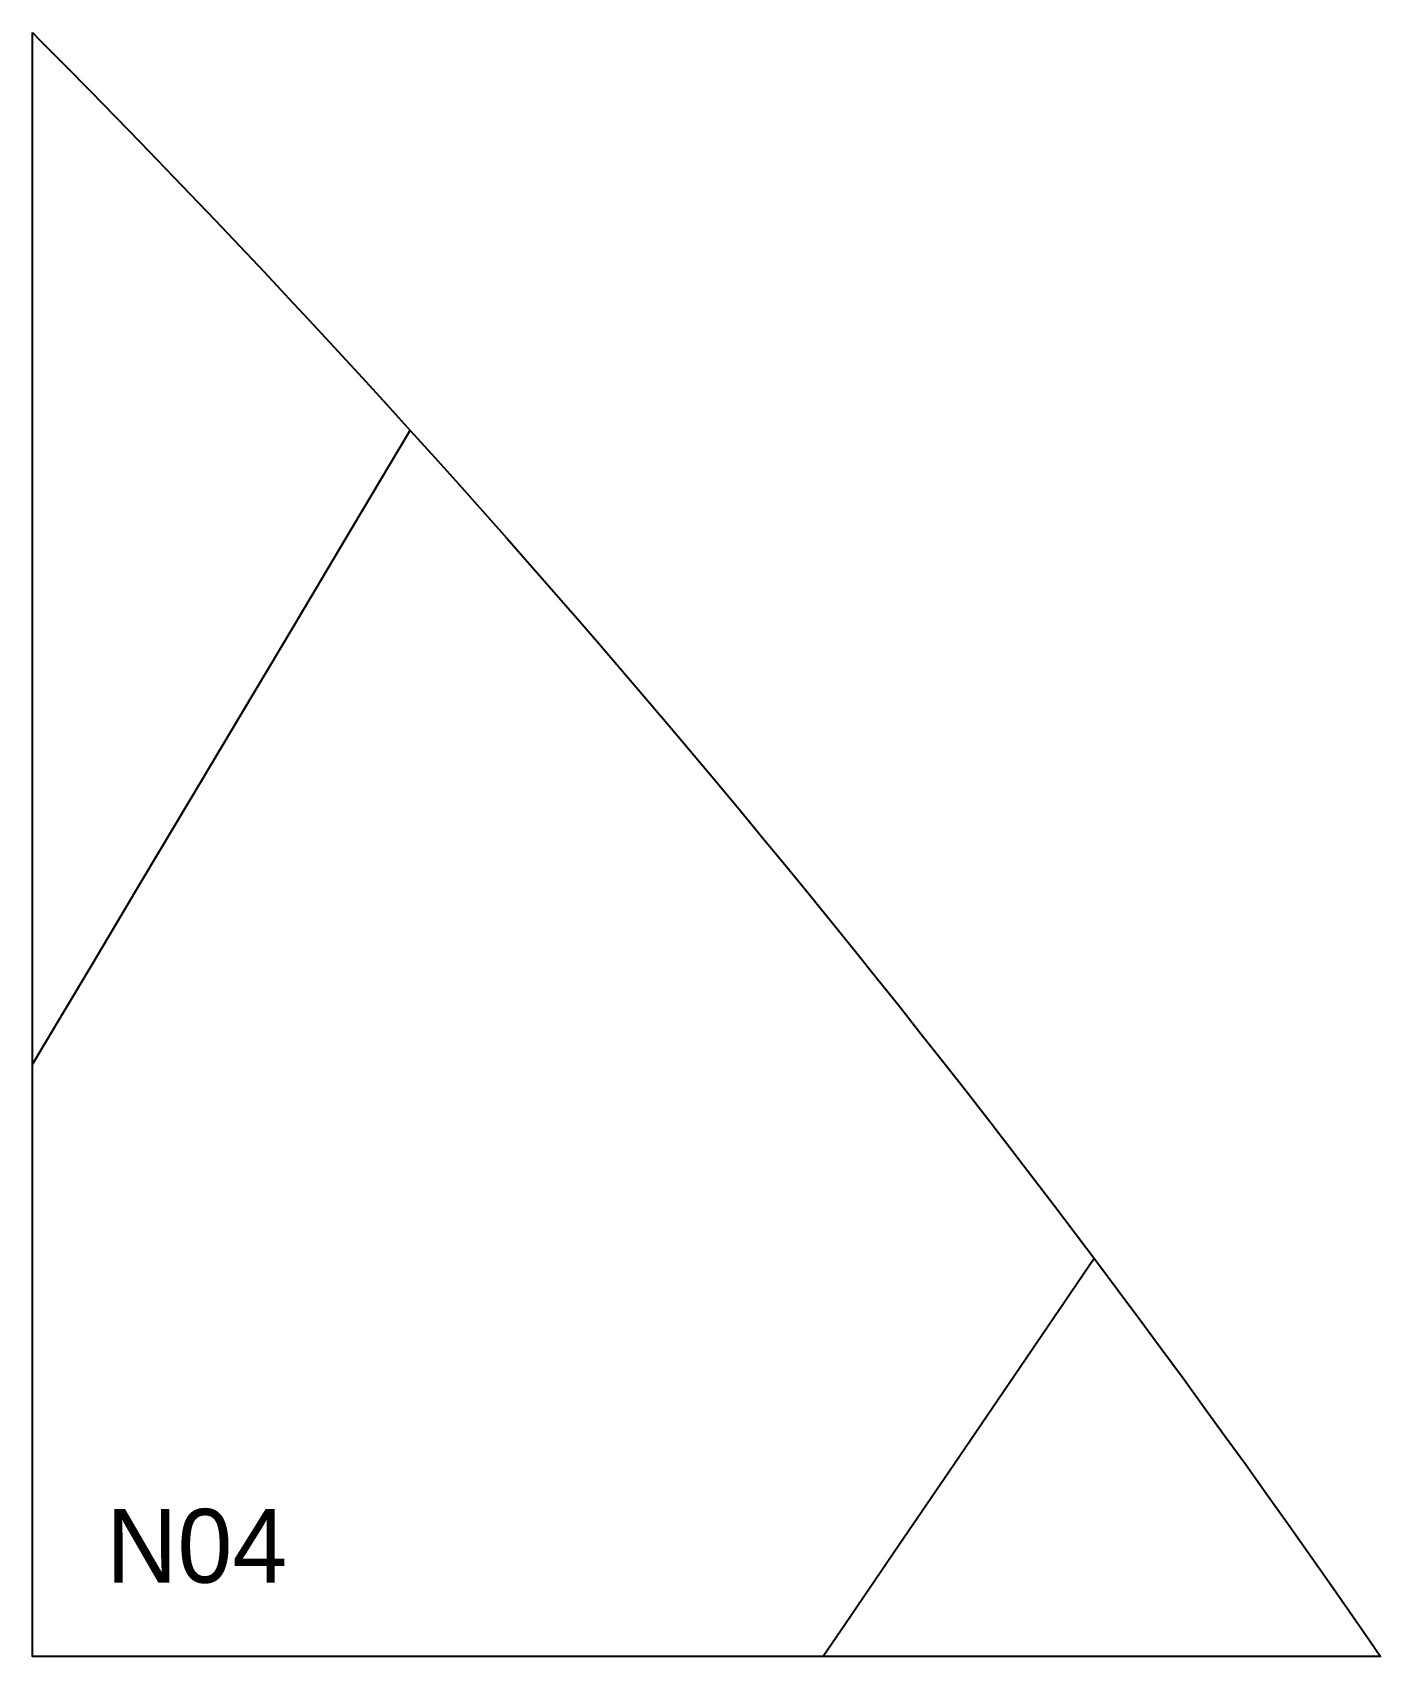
# Model space of a CAD drawing. Header units: millimetres. Extents: x 0 to 731, y 0 to 880.
import ezdxf

# ---------------------------------------------------------------- set-up
doc = ezdxf.new("R2010")
doc.units = ezdxf.units.MM
for name, color, linetype in [('CUT', 1, 'Continuous'), ('HOUR15', 9, 'Continuous'), ('HOUR30', 8, 'Continuous'), ('ID', 3, 'Continuous')]:
    doc.layers.add(name, color=color, linetype=linetype)

msp = doc.modelspace()

# ---------------------------------------------------------------- linework, layer by layer
at = {"layer": 'CUT'}
msp.add_lwpolyline([(0, 880.23), (3.88, 876.33), (17.59, 862.49), (31.26, 848.61), (44.89, 834.69), (58.47, 820.72), (72.02, 806.72), (85.51, 792.67), (98.97, 778.58), (112.38, 764.45), (125.75, 750.28), (139.07, 736.07), (152.35, 721.82), (165.59, 707.52), (178.79, 693.19), (191.93, 678.81), (205.04, 664.4), (218.1, 649.94), (231.12, 635.45), (244.09, 620.91), (257.02, 606.34), (269.9, 591.73), (282.74, 577.07), (295.53, 562.38), (308.28, 547.65), (320.98, 532.88), (333.64, 518.07), (346.25, 503.22), (358.81, 488.33), (371.33, 473.4), (383.81, 458.44), (396.23, 443.44), (408.62, 428.4), (420.95, 413.32), (433.24, 398.2), (445.48, 383.05), (457.68, 367.86), (469.83, 352.63), (481.93, 337.36), (493.99, 322.06), (506, 306.72), (517.96, 291.34), (529.88, 275.93), (541.74, 260.48), (553.56, 245), (565.34, 229.47), (577.06, 213.91), (588.74, 198.32), (600.37, 182.69), (611.95, 167.03), (623.48, 151.32), (634.97, 135.59), (646.4, 119.82), (657.79, 104.01), (669.13, 88.17), (680.42, 72.29), (691.66, 56.38), (702.86, 40.44), (714, 24.46), (725.1, 8.44), (730.91, 0), (0, 0), (0, 880.23)], close=True, dxfattribs=at)
at = {"layer": 'HOUR15'}
msp.add_lwpolyline([(204.79, 664.68), (198.06, 653.39), (169.37, 605.24), (141.11, 557.8), (113.26, 511.07), (85.82, 465.02), (58.79, 419.65), (32.14, 374.92), (5.86, 330.83), (0, 320.99)], dxfattribs=at)
at = {"layer": 'HOUR30'}
msp.add_lwpolyline([(575.73, 215.68), (559.99, 192.59), (529.54, 147.93), (499.52, 103.9), (469.92, 60.49), (440.73, 17.68), (428.67, 0)], dxfattribs=at)

# ---------------------------------------------------------------- texts
at = {"layer": 'ID'}
msp.add_text('N04', height=40, dxfattribs=at).set_placement((40, 40))

doc.saveas('drawing.dxf')
